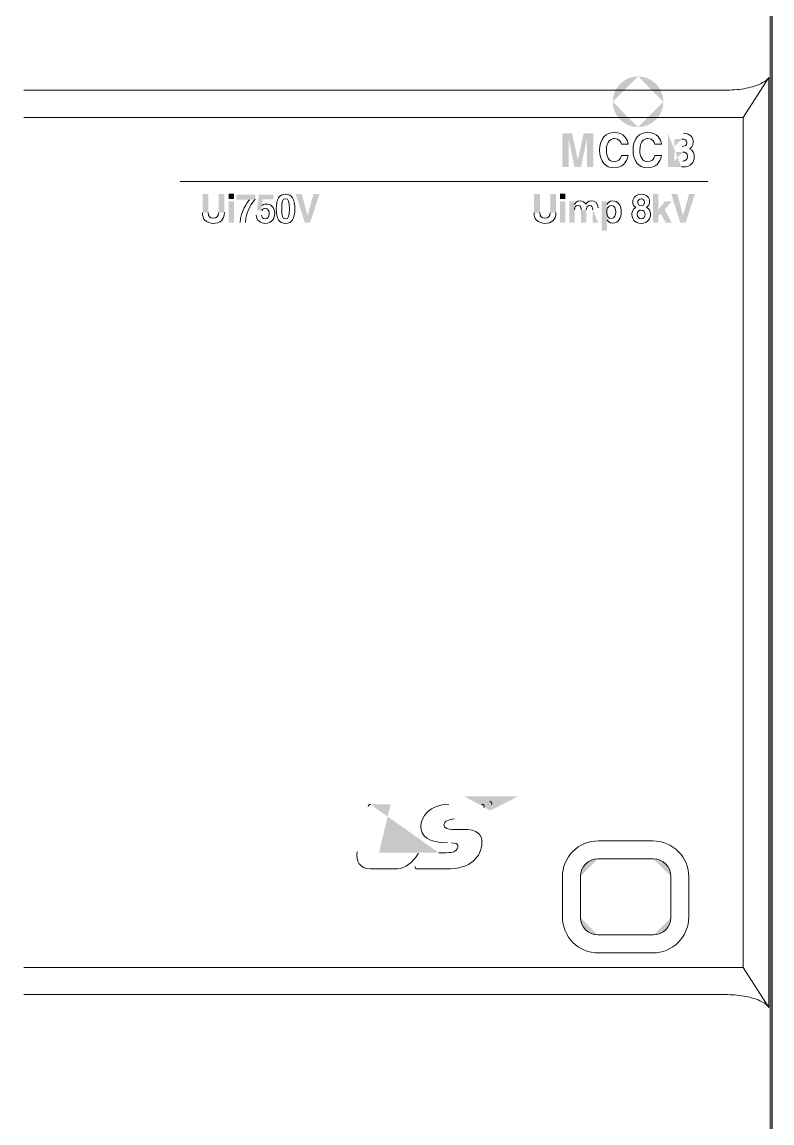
# Model space of a CAD drawing. Header units: millimetres. Extents: x -11 to 1219, y 0 to 1751.
# Drawn here: x 1049.5 to 1084.9, y 377.6 to 429.6 of the extents above; entities that cross this region are included whole.
import ezdxf

# ---------------------------------------------------------------- set-up
doc = ezdxf.new("R2010")
doc.units = ezdxf.units.MM
doc.header["$LTSCALE"] = 10
doc.layers.get('0').update_dxf_attribs({"linetype": 'CONTINUOUS'})
doc.layers.add('PDF3_Geometry', color=7, linetype='CONTINUOUS')
doc.layers.add('PDF3_Solid Fills', color=7, linetype='CONTINUOUS')

# ---------------------------------------------------------------- blocks, each defined once
blk = doc.blocks.new('MCCB')
at = {"layer": 'PDF3_Solid Fills', "true_color": 0xffffff, "transparency": 33554559}
h = blk.add_hatch(color=7, dxfattribs=at)
h.paths.add_polyline_path([(0.0015, -3.4427), (0.0015, -3.4586)], flags=0)
h.paths.add_polyline_path([(-0.0114, -3.4721), (-0.6874, -3.4721), (-0.6874, -3.4307), (-0.7357, -3.4307), (-0.7357, -3.4721), (-1.4246, -3.4721), (-1.4246, -3.4321), (-1.4721, -3.4321), (-1.4721, -3.4729), (-2.1481, -3.4721)], flags=0)
h.paths.add_polyline_path([(-2.161, -3.4586), (-2.161, -3.4427)], flags=0)
h.paths.add_polyline_path([(-2.1858, -3.3432), (-2.1858, -0.1286)], flags=0)
h.paths.add_polyline_path([(-2.161, -0.0291), (-2.161, -0.0133)], flags=0)
h.paths.add_polyline_path([(-2.1481, 0.0003), (-1.4721, 0.0011), (-1.4721, -0.0397), (-1.4246, -0.0397), (-1.4246, 0.0003), (-0.7357, 0.0003), (-0.7357, -0.0412), (-0.6874, -0.0412), (-0.6874, 0.0003), (-0.0114, 0.0003)], flags=0)
h.paths.add_polyline_path([(0.0015, -0.0133), (0.0015, -0.0291)], flags=0)
h.paths.add_polyline_path([(0.0263, -0.1286), (0.0263, -3.3432)], flags=0)
at = {"layer": 'PDF3_Solid Fills', "true_color": 0x1d407e, "transparency": 33554559}
h = blk.add_hatch(color=156, dxfattribs=at)
h.paths.add_polyline_path([(-0.1001, -1.2236, 0.413689), (-0.1296, -1.194)], flags=0)
h.paths.add_polyline_path([(-0.1297, -1.253, 0.41329), (-0.1001, -1.2236)], flags=0)
h.paths.add_polyline_path([(-0.1592, -1.2234, 0.41329), (-0.1297, -1.253)], flags=0)
h.paths.add_polyline_path([(-0.1296, -1.194, 0.41329), (-0.1592, -1.2234)], flags=0)
at = {"layer": 'PDF3_Solid Fills', "transparency": 33554559}
for points in [[(-0.1818, -1.2994), (-0.189, -1.2994), (-0.189, -1.2667), (-0.1892, -1.2667), (-0.1961, -1.2994), (-0.2037, -1.2994), (-0.2105, -1.2667), (-0.2106, -1.2667), (-0.2106, -1.2994), (-0.2178, -1.2994), (-0.2178, -1.2602), (-0.2065, -1.2602), (-0.1998, -1.2911), (-0.1997, -1.2911), (-0.193, -1.2602), (-0.1818, -1.2602)], [(-0.5076, -1.3308), (-0.5007, -1.3308), (-0.5115, -1.3641), (-0.5178, -1.3641), (-0.5284, -1.3308), (-0.5213, -1.3308), (-0.5146, -1.356), (-0.5145, -1.356)], [(-0.1059, -1.3641), (-0.1121, -1.3641), (-0.1121, -1.3308), (-0.1059, -1.3308), (-0.1059, -1.3488), (-0.0982, -1.3395), (-0.0906, -1.3395), (-0.0988, -1.349), (-0.0904, -1.3641), (-0.0977, -1.3641), (-0.1033, -1.3535), (-0.1059, -1.3563)], [(-0.0703, -1.3308), (-0.0634, -1.3308), (-0.0742, -1.3641), (-0.0804, -1.3641), (-0.0911, -1.3308), (-0.084, -1.3308), (-0.0772, -1.356), (-0.0772, -1.356)]]:
    blk.add_hatch(color=256, dxfattribs=at).paths.add_polyline_path(points)
h = blk.add_hatch(color=256, dxfattribs=at)
h.paths.add_polyline_path([(-0.0949, -1.2602), (-0.0768, -1.2602)], flags=0)
h.paths.add_polyline_path([(-0.0792, -1.2994), (-0.0949, -1.2994), (-0.0949, -1.2602)], flags=0)
h.paths.add_polyline_path([(-0.0874, -1.2755), (-0.0783, -1.2755)], flags=0)
h.paths.add_polyline_path([(-0.0785, -1.267), (-0.0874, -1.267), (-0.0874, -1.2755)], flags=0)
h.paths.add_polyline_path([(-0.0874, -1.2926), (-0.0779, -1.2926)], flags=0)
h.paths.add_polyline_path([(-0.0776, -1.2821), (-0.0874, -1.2821), (-0.0874, -1.2926)], flags=0)
h = blk.add_hatch(color=256, dxfattribs=at)
h.paths.add_polyline_path([(-0.6369, -1.3529), (-0.6369, -1.3308), (-0.6302, -1.3308), (-0.6302, -1.3524)], flags=0)
h.paths.add_polyline_path([(-0.6182, -1.3528), (-0.6182, -1.3308), (-0.6114, -1.3308), (-0.6114, -1.3525)], flags=0)
h = blk.add_hatch(color=256, dxfattribs=at)
h.paths.add_polyline_path([(-0.5869, -1.3641), (-0.5932, -1.3641)], flags=0)
h.paths.add_polyline_path([(-0.5821, -1.3375), (-0.5976, -1.3375), (-0.5975, -1.3318), (-0.5755, -1.3318), (-0.5755, -1.3368)], flags=0)
h = blk.add_hatch(color=256, dxfattribs=at)
h.paths.add_polyline_path([(-0.5744, -1.3553), (-0.5682, -1.3553)], flags=0)
h.paths.add_polyline_path([(-0.5679, -1.3501), (-0.5734, -1.3498), (-0.5713, -1.3318), (-0.5541, -1.3318), (-0.5541, -1.3372), (-0.5668, -1.3372), (-0.5679, -1.3444)], flags=0)
h = blk.add_hatch(color=256, dxfattribs=at)
h.paths.add_polyline_path([(-0.2508, -1.3529), (-0.2508, -1.3308), (-0.244, -1.3308), (-0.244, -1.3524)], flags=0)
h.paths.add_polyline_path([(-0.232, -1.3528), (-0.232, -1.3308), (-0.2253, -1.3308), (-0.2253, -1.3525)], flags=0)
h = blk.add_hatch(color=256, dxfattribs=at)
h.paths.add_polyline_path([(-0.1762, -1.3641), (-0.1824, -1.3641), (-0.1824, -1.3491)], flags=0)
h.paths.add_polyline_path([(-0.1899, -1.3493), (-0.1899, -1.3641), (-0.196, -1.3641), (-0.196, -1.3493)], flags=0)
h.paths.add_polyline_path([(-0.2036, -1.3491), (-0.2036, -1.3641), (-0.2097, -1.3641), (-0.2097, -1.3395), (-0.2038, -1.3395), (-0.2038, -1.3431), (-0.2038, -1.3431)], flags=0)
h.paths.add_polyline_path([(-0.1762, -1.3471), (-0.1762, -1.3641)], flags=0)
h = blk.add_hatch(color=256, dxfattribs=at)
h.paths.add_polyline_path([(-0.1661, -1.343), (-0.166, -1.343)], flags=0)
h.paths.add_polyline_path([(-0.1658, -1.361), (-0.1659, -1.361), (-0.1659, -1.3737), (-0.172, -1.3737), (-0.172, -1.3395), (-0.1661, -1.3395), (-0.1661, -1.343)], flags=0)
h = blk.add_hatch(color=256, dxfattribs=at)
h.paths.add_polyline_path([(-0.3319, -2.0318), (-0.2696, -2.0318), (-0.3017, -2.0483)], flags=0)
h.paths.add_polyline_path([(-0.3, -2.0413, 0.000837), (-0.3017, -2.0483)], flags=0)
h.paths.add_polyline_path([(-0.3025, -2.0378, 0.000302), (-0.3319, -2.0318)], flags=0)
h = blk.add_hatch(color=256, dxfattribs=at)
h.paths.add_polyline_path([(-0.3617, -2.0974), (-0.4314, -2.0974), (-0.4179, -2.0412), (-0.4412, -2.0412)], flags=0)
h.paths.add_polyline_path([(-0.4438, -2.0435), (-0.4566, -2.0962)], flags=0)
h.paths.add_polyline_path([(-0.3891, -2.1132, 0.000092), (-0.3855, -2.0982)], flags=0)
h.paths.add_polyline_path([(-0.3437, -2.0581), (-0.3124, -2.0581)], flags=0)
h.paths.add_polyline_path([(-0.3124, -2.0581, 0.001875), (-0.3091, -2.0448)], flags=0)
h.paths.add_polyline_path([(-0.3114, -2.0411), (-0.3501, -2.0411)], flags=0)
h.paths.add_polyline_path([(-0.3517, -2.0859), (-0.3471, -2.0859)], flags=0)
at = {"layer": 'PDF3_Solid Fills', "true_color": 0xdf0024, "transparency": 33554559}
h = blk.add_hatch(color=242, dxfattribs=at)
h.paths.add_polyline_path([(-0.1117, -2.193, 0.412655), (-0.0915, -2.1728)], flags=0)
h.paths.add_polyline_path([(-0.1117, -2.193), (-0.1766, -2.193)], flags=0)
h.paths.add_polyline_path([(-0.1968, -2.1728, 0.412513), (-0.1766, -2.193)], flags=0)
h.paths.add_polyline_path([(-0.1968, -2.1728), (-0.1968, -2.1248)], flags=0)
h.paths.add_polyline_path([(-0.1766, -2.1046, 0.412371), (-0.1968, -2.1248)], flags=0)
h.paths.add_polyline_path([(-0.1766, -2.1046), (-0.1117, -2.1046)], flags=0)
h.paths.add_polyline_path([(-0.0915, -2.1248, 0.412513), (-0.1117, -2.1046)], flags=0)
h.paths.add_polyline_path([(-0.0915, -2.1248), (-0.0915, -2.1728)], flags=0)
at = {"layer": 'PDF3_Geometry', "lineweight": 30}
blk.add_lwpolyline([(0.0263, -0.1286), (0.0263, -3.3432)], dxfattribs=at)
at = {"layer": 'PDF3_Geometry', "lineweight": 9}
for points in [[(-0.7366, -3.4726), (-0.737, -3.4333, -0.090366), (-0.7471, -3.4231, -2.416427), (-0.6882, -3.4333), (-0.6882, -3.4726), (-0.0105, -3.4726, 0.411746), (0, -3.4621), (0.0001, -3.4334, -0.658641), (0.0158, -3.3577, 0.358705), (0.0242, -3.3474), (0.0242, -0.6629), (-2.1857, -0.6629)], [(-0.845, -1.2101), (-0.0284, -1.2101, 0.022221), (-0.0172, -1.2096, 0.023846), (-0.0063, -1.2083, 0.027591), (0.0036, -1.206)], [(0.0036, -2.2665, 0.027588), (-0.0063, -2.2642, 0.021027), (-0.0172, -2.2629, 0.02409), (-0.0284, -2.2625), (-0.845, -2.2625)]]:
    blk.add_lwpolyline(points, format="xyb", dxfattribs=at)
for points in [[(-0.845, -1.2417), (-0.0073, -1.2417), (0.0227, -1.1951)], [(0.0227, -1.1951), (0.0227, -2.2774)], [(-0.0073, -1.2417), (-0.0073, -2.2309)], [(-0.1413, -1.273), (-0.1491, -1.273)], [(-0.1024, -1.273), (-0.1101, -1.273)], [(-0.1491, -1.2859), (-0.1413, -1.2859)], [(-0.1101, -1.2859), (-0.1024, -1.2859)], [(-0.0484, -1.3164), (-0.6628, -1.3164)], [(0.0227, -2.2775), (-0.0073, -2.2309), (-0.845, -2.2309)]]:
    blk.add_lwpolyline(points, dxfattribs=at)
for points in [[(-0.0705, -2.172, -0.413708), (-0.1126, -2.214), (-0.1757, -2.214, -0.414066), (-0.2178, -2.172), (-0.2178, -2.1256, -0.414165), (-0.1757, -2.0835), (-0.1126, -2.0835, -0.413806), (-0.0705, -2.1256)], [(-0.0915, -2.1728, -0.412655), (-0.1117, -2.193), (-0.1766, -2.193, -0.412513), (-0.1968, -2.1728), (-0.1968, -2.1248, -0.412371), (-0.1766, -2.1046), (-0.1117, -2.1046, -0.412513), (-0.0915, -2.1248)]]:
    blk.add_lwpolyline(points, format="xyb", close=True, dxfattribs=at)
for centre, radius, start, end in [((-0.0025, -1.1696), 0.0364, 293.6239, 305.4724), ((-0.0017, -2.3015), 0.0348, 54.2517, 66.6521)]:
    blk.add_arc(centre, radius, start, end, dxfattribs=at)
for points in [[(0.0121, -1.203), (0.0094, -1.2042), (0.0065, -1.2052), (0.0036, -1.206)], [(0.0227, -1.1951), (0.0216, -1.1967), (0.0202, -1.1981), (0.0186, -1.1993)], [(-0.1744, -1.2798), (-0.1744, -1.2662), (-0.1669, -1.2592), (-0.1574, -1.2592)], [(-0.1573, -1.2663), (-0.161, -1.2663), (-0.1665, -1.2689), (-0.1665, -1.28)], [(-0.1574, -1.2592), (-0.1462, -1.2592), (-0.1417, -1.2672), (-0.1413, -1.273)], [(-0.1491, -1.273), (-0.1497, -1.2707), (-0.1509, -1.2663), (-0.1573, -1.2663)], [(-0.1355, -1.2798), (-0.1355, -1.2662), (-0.128, -1.2592), (-0.1184, -1.2592)], [(-0.1184, -1.2663), (-0.1221, -1.2663), (-0.1276, -1.2689), (-0.1276, -1.28)], [(-0.1184, -1.2592), (-0.1073, -1.2592), (-0.1028, -1.2672), (-0.1024, -1.273)], [(-0.1101, -1.273), (-0.1107, -1.2707), (-0.1119, -1.2663), (-0.1184, -1.2663)], [(-0.0728, -1.2712), (-0.0728, -1.268), (-0.075, -1.267), (-0.0785, -1.267)], [(-0.0768, -1.2602), (-0.0677, -1.2602), (-0.0654, -1.2662), (-0.0654, -1.2702)], [(-0.1575, -1.3004), (-0.1673, -1.3004), (-0.1744, -1.2934), (-0.1744, -1.2798)], [(-0.1665, -1.28), (-0.1665, -1.287), (-0.1639, -1.2933), (-0.1573, -1.2933)], [(-0.1185, -1.3004), (-0.1284, -1.3004), (-0.1355, -1.2934), (-0.1355, -1.2798)], [(-0.1276, -1.28), (-0.1276, -1.287), (-0.1249, -1.2933), (-0.1184, -1.2933)], [(-0.0783, -1.2755), (-0.0753, -1.2755), (-0.0728, -1.2743), (-0.0728, -1.2712)], [(-0.0654, -1.2702), (-0.0654, -1.2759), (-0.0684, -1.2774), (-0.0699, -1.2783)], [(-0.0699, -1.2783), (-0.0654, -1.2801), (-0.0642, -1.2839), (-0.0642, -1.2877)], [(-0.1413, -1.2859), (-0.1428, -1.2945), (-0.1481, -1.3004), (-0.1575, -1.3004)], [(-0.1573, -1.2933), (-0.153, -1.2933), (-0.15, -1.2907), (-0.1491, -1.2859)], [(-0.1024, -1.2859), (-0.1039, -1.2945), (-0.1092, -1.3004), (-0.1185, -1.3004)], [(-0.1184, -1.2933), (-0.1141, -1.2933), (-0.1111, -1.2907), (-0.1101, -1.2859)], [(-0.0779, -1.2926), (-0.0741, -1.2926), (-0.072, -1.2909), (-0.072, -1.2869)], [(-0.072, -1.2869), (-0.072, -1.2834), (-0.0748, -1.2821), (-0.0776, -1.2821)], [(-0.0642, -1.2877), (-0.0642, -1.2909), (-0.0654, -1.2938), (-0.0674, -1.2958)], [(-0.0674, -1.2958), (-0.0695, -1.298), (-0.0715, -1.2994), (-0.0792, -1.2994)], [(-0.551, -1.3481), (-0.551, -1.3365), (-0.5475, -1.3312), (-0.5402, -1.3312)], [(-0.5402, -1.3312), (-0.5328, -1.3312), (-0.5293, -1.3365), (-0.5293, -1.3481)], [(-0.1359, -1.3402), (-0.1359, -1.3346), (-0.1316, -1.3312), (-0.1261, -1.3312)], [(-0.1261, -1.3312), (-0.1197, -1.3312), (-0.1162, -1.3352), (-0.1162, -1.3398)], [(-0.5932, -1.3641), (-0.5926, -1.3509), (-0.5847, -1.3405), (-0.5821, -1.3375)], [(-0.5755, -1.3368), (-0.5785, -1.3402), (-0.5861, -1.3499), (-0.5869, -1.3641)], [(-0.5679, -1.3444), (-0.5668, -1.3435), (-0.5654, -1.3426), (-0.5623, -1.3426)], [(-0.5623, -1.3426), (-0.5581, -1.3426), (-0.5528, -1.3456), (-0.5528, -1.3532)], [(-0.5402, -1.3364), (-0.5437, -1.3364), (-0.5447, -1.3396), (-0.5447, -1.3481)], [(-0.5357, -1.3481), (-0.5357, -1.3396), (-0.5367, -1.3364), (-0.5402, -1.3364)], [(-0.2038, -1.3431), (-0.203, -1.3415), (-0.2012, -1.3388), (-0.1971, -1.3388)], [(-0.1998, -1.3443), (-0.2027, -1.3443), (-0.2036, -1.3464), (-0.2036, -1.3491)], [(-0.196, -1.3493), (-0.196, -1.3472), (-0.196, -1.3443), (-0.1998, -1.3443)], [(-0.1971, -1.3388), (-0.1937, -1.3388), (-0.1922, -1.3401), (-0.1906, -1.3427)], [(-0.1906, -1.3427), (-0.1898, -1.3415), (-0.1881, -1.3388), (-0.1843, -1.3388)], [(-0.1857, -1.3443), (-0.1888, -1.3443), (-0.1899, -1.3464), (-0.1899, -1.3493)], [(-0.1824, -1.3491), (-0.1824, -1.3455), (-0.1839, -1.3443), (-0.1857, -1.3443)], [(-0.1843, -1.3388), (-0.1798, -1.3388), (-0.1762, -1.3416), (-0.1762, -1.3471)], [(-0.1609, -1.3444), (-0.1651, -1.3444), (-0.1661, -1.3484), (-0.1661, -1.3523)], [(-0.166, -1.343), (-0.1649, -1.3411), (-0.1632, -1.3388), (-0.159, -1.3388)], [(-0.1556, -1.352), (-0.1556, -1.3481), (-0.157, -1.3444), (-0.1609, -1.3444)], [(-0.159, -1.3388), (-0.1539, -1.3388), (-0.1493, -1.343), (-0.1493, -1.3515)], [(-0.1321, -1.3466), (-0.1346, -1.3453), (-0.1359, -1.3432), (-0.1359, -1.3402)], [(-0.1258, -1.3364), (-0.1285, -1.3364), (-0.13, -1.3381), (-0.13, -1.3405)], [(-0.13, -1.3405), (-0.13, -1.3424), (-0.1286, -1.3446), (-0.126, -1.3446)], [(-0.126, -1.3446), (-0.1235, -1.3446), (-0.1221, -1.3428), (-0.1221, -1.3405)], [(-0.1221, -1.3405), (-0.1221, -1.338), (-0.1238, -1.3364), (-0.1258, -1.3364)], [(-0.1162, -1.3398), (-0.1162, -1.3426), (-0.1173, -1.345), (-0.1198, -1.3464)], [(-0.6345, -1.361), (-0.6362, -1.3589), (-0.6368, -1.3562), (-0.6369, -1.3529)], [(-0.6302, -1.3524), (-0.6302, -1.3571), (-0.6277, -1.3591), (-0.6246, -1.3591)], [(-0.6246, -1.3591), (-0.62, -1.3591), (-0.6182, -1.3568), (-0.6182, -1.3528)], [(-0.6114, -1.3525), (-0.6114, -1.3612), (-0.6165, -1.365), (-0.6244, -1.365)], [(-0.5642, -1.365), (-0.5691, -1.365), (-0.5741, -1.3619), (-0.5744, -1.3553)], [(-0.5682, -1.3553), (-0.568, -1.358), (-0.5666, -1.3598), (-0.5639, -1.3598)], [(-0.5638, -1.3478), (-0.5646, -1.3478), (-0.5667, -1.3478), (-0.5679, -1.3501)], [(-0.5528, -1.3532), (-0.5528, -1.3577), (-0.555, -1.365), (-0.5642, -1.365)], [(-0.5639, -1.3598), (-0.5609, -1.3598), (-0.5592, -1.3572), (-0.5592, -1.3536)], [(-0.5592, -1.3536), (-0.5592, -1.3507), (-0.5605, -1.3478), (-0.5638, -1.3478)], [(-0.5402, -1.365), (-0.5475, -1.365), (-0.551, -1.3596), (-0.551, -1.3481)], [(-0.5447, -1.3481), (-0.5447, -1.3566), (-0.5437, -1.3598), (-0.5402, -1.3598)], [(-0.5293, -1.3481), (-0.5293, -1.3596), (-0.5328, -1.365), (-0.5402, -1.365)], [(-0.5402, -1.3598), (-0.5367, -1.3598), (-0.5357, -1.3566), (-0.5357, -1.3481)], [(-0.2483, -1.361), (-0.25, -1.3589), (-0.2507, -1.3562), (-0.2508, -1.3529)], [(-0.244, -1.3524), (-0.244, -1.3571), (-0.2415, -1.3591), (-0.2384, -1.3591)], [(-0.2384, -1.3591), (-0.2339, -1.3591), (-0.232, -1.3568), (-0.232, -1.3528)], [(-0.2253, -1.3525), (-0.2253, -1.3612), (-0.2303, -1.365), (-0.2383, -1.365)], [(-0.1661, -1.3523), (-0.1661, -1.356), (-0.1646, -1.3594), (-0.1607, -1.3594)], [(-0.1607, -1.3594), (-0.1567, -1.3594), (-0.1556, -1.3549), (-0.1556, -1.352)], [(-0.1493, -1.3515), (-0.1493, -1.3583), (-0.1522, -1.3648), (-0.1592, -1.3648)], [(-0.1368, -1.355), (-0.1368, -1.3533), (-0.1368, -1.349), (-0.1321, -1.3466)], [(-0.126, -1.365), (-0.1341, -1.365), (-0.1368, -1.3595), (-0.1368, -1.355)], [(-0.1261, -1.3495), (-0.1283, -1.3495), (-0.1305, -1.351), (-0.1305, -1.3546)], [(-0.1305, -1.3546), (-0.1305, -1.3577), (-0.1288, -1.3598), (-0.126, -1.3598)], [(-0.1215, -1.3546), (-0.1215, -1.3523), (-0.1227, -1.3495), (-0.1261, -1.3495)], [(-0.1152, -1.3543), (-0.1152, -1.3585), (-0.1177, -1.365), (-0.126, -1.365)], [(-0.126, -1.3598), (-0.1228, -1.3598), (-0.1215, -1.3569), (-0.1215, -1.3546)], [(-0.1198, -1.3464), (-0.1169, -1.348), (-0.1152, -1.3501), (-0.1152, -1.3543)], [(-0.6244, -1.365), (-0.6273, -1.365), (-0.6317, -1.3642), (-0.6345, -1.361)], [(-0.2383, -1.365), (-0.2412, -1.365), (-0.2455, -1.3642), (-0.2483, -1.361)], [(-0.1592, -1.3648), (-0.1635, -1.3648), (-0.165, -1.3623), (-0.1658, -1.361)], [(-0.4412, -2.0412), (-0.4428, -2.0412), (-0.4434, -2.0416), (-0.4438, -2.0435)], [(-0.3501, -2.0411), (-0.3726, -2.0411), (-0.3827, -2.0561), (-0.3827, -2.0669)], [(-0.3091, -2.0448), (-0.3084, -2.0419), (-0.3093, -2.0411), (-0.3114, -2.0411)], [(-0.3, -2.0413), (-0.2996, -2.0396), (-0.3001, -2.0383), (-0.3025, -2.0378)], [(-0.3557, -2.065), (-0.3557, -2.0613), (-0.3506, -2.0581), (-0.3437, -2.0581)], [(-0.3827, -2.0669), (-0.3827, -2.0776), (-0.374, -2.0859), (-0.3517, -2.0859)], [(-0.3464, -2.0702), (-0.351, -2.0702), (-0.3557, -2.0688), (-0.3557, -2.065)], [(-0.3336, -2.0702), (-0.3336, -2.0702), (-0.3418, -2.0702), (-0.3464, -2.0702)], [(-0.3114, -2.0857), (-0.3109, -2.0763), (-0.3168, -2.0702), (-0.3336, -2.0702)], [(-0.353, -2.1162), (-0.3238, -2.1162), (-0.3124, -2.1023), (-0.3114, -2.0857)], [(-0.3471, -2.0859), (-0.3422, -2.0859), (-0.3395, -2.0866), (-0.3394, -2.0899)], [(-0.4566, -2.0962), (-0.459, -2.1067), (-0.4536, -2.1162), (-0.4415, -2.1162)], [(-0.4096, -2.1162), (-0.4015, -2.1162), (-0.3907, -2.1074), (-0.3862, -2.0992)], [(-0.3862, -2.0992), (-0.386, -2.0988), (-0.3858, -2.0985), (-0.3857, -2.0981)], [(-0.3857, -2.0981), (-0.3857, -2.0981), (-0.3856, -2.098), (-0.3855, -2.0982)], [(-0.3419, -2.0948), (-0.345, -2.0971), (-0.3476, -2.0974), (-0.3617, -2.0974)], [(-0.3394, -2.0899), (-0.3394, -2.0917), (-0.3406, -2.0938), (-0.3419, -2.0948)], [(-0.3891, -2.1132), (-0.3896, -2.1154), (-0.3885, -2.1162), (-0.3874, -2.1162)], [(-0.4415, -2.1162), (-0.4295, -2.1162), (-0.4198, -2.1162), (-0.4096, -2.1162)], [(-0.3874, -2.1162), (-0.3874, -2.1162), (-0.3613, -2.1162), (-0.353, -2.1162)], [(0.0036, -2.2665), (0.0065, -2.2673), (0.0094, -2.2683), (0.0121, -2.2696)], [(0.0186, -2.2733), (0.0202, -2.2744), (0.0216, -2.2758), (0.0227, -2.2775)]]:
    blk.add_open_spline(points, degree=3, dxfattribs=at)
at = {"layer": 'PDF3_Solid Fills', "lineweight": 9, "transparency": 33554559}
for points in [[(-0.6066, -1.3305), (-0.6004, -1.3305), (-0.6066, -1.3365), (-0.6004, -1.3365)], [(-0.2204, -1.3365), (-0.2143, -1.3365), (-0.2204, -1.3305), (-0.2143, -1.3305)], [(-0.6066, -1.3395), (-0.6004, -1.3395), (-0.6066, -1.3641), (-0.6004, -1.3641)], [(-0.2204, -1.3641), (-0.2143, -1.3641), (-0.2204, -1.3395), (-0.2143, -1.3395)]]:
    blk.add_solid(points, dxfattribs=at)

msp = doc.modelspace()

# ---------------------------------------------------------------- block references
at = {"xscale": 40.55841776033333, "yscale": 40.55841776033333, "zscale": 40.55841776033333}
msp.add_blockref('MCCB', (1083.852, 475.461), dxfattribs=at)

doc.saveas('drawing.dxf')
